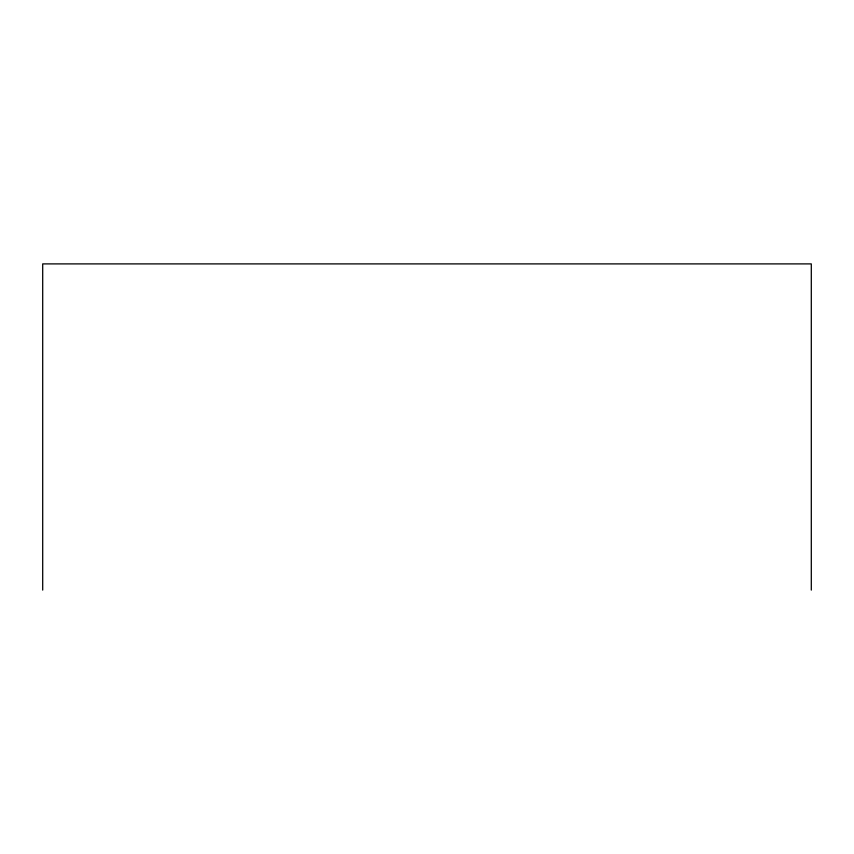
<?xml version="1.0" encoding="UTF-8"?>
<svg xmlns="http://www.w3.org/2000/svg" width="854" height="854" viewBox="0 0 854 854"><rect width="100%" height="100%" fill="white"/><g stroke="black" fill="none" stroke-linecap="round" stroke-linejoin="round"><path stroke-width="1.28" d="M811.3 590.103L811.3 263.897L42.7 263.897L42.7 590.103"/></g></svg>
